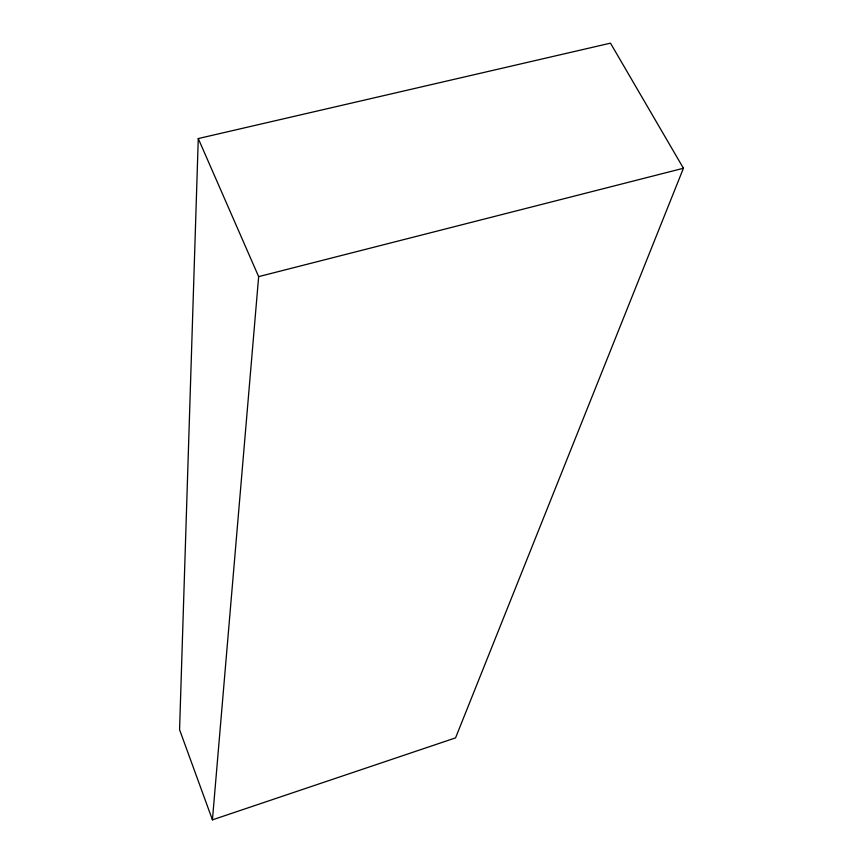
<?xml version="1.0" encoding="UTF-8"?>
<svg xmlns="http://www.w3.org/2000/svg" width="863" height="863" viewBox="0 0 863 863"><rect width="100%" height="100%" fill="white"/><g stroke="black" fill="none" stroke-linecap="round" stroke-linejoin="round"><path stroke-width="1.29" d="M198.274 138.555L179.569 729.688L212.427 819.85L455.556 737.876L683.431 168.253L610.475 43.15L198.274 138.555L258.652 276.624L212.427 819.85M258.652 276.624L683.431 168.253"/></g></svg>
